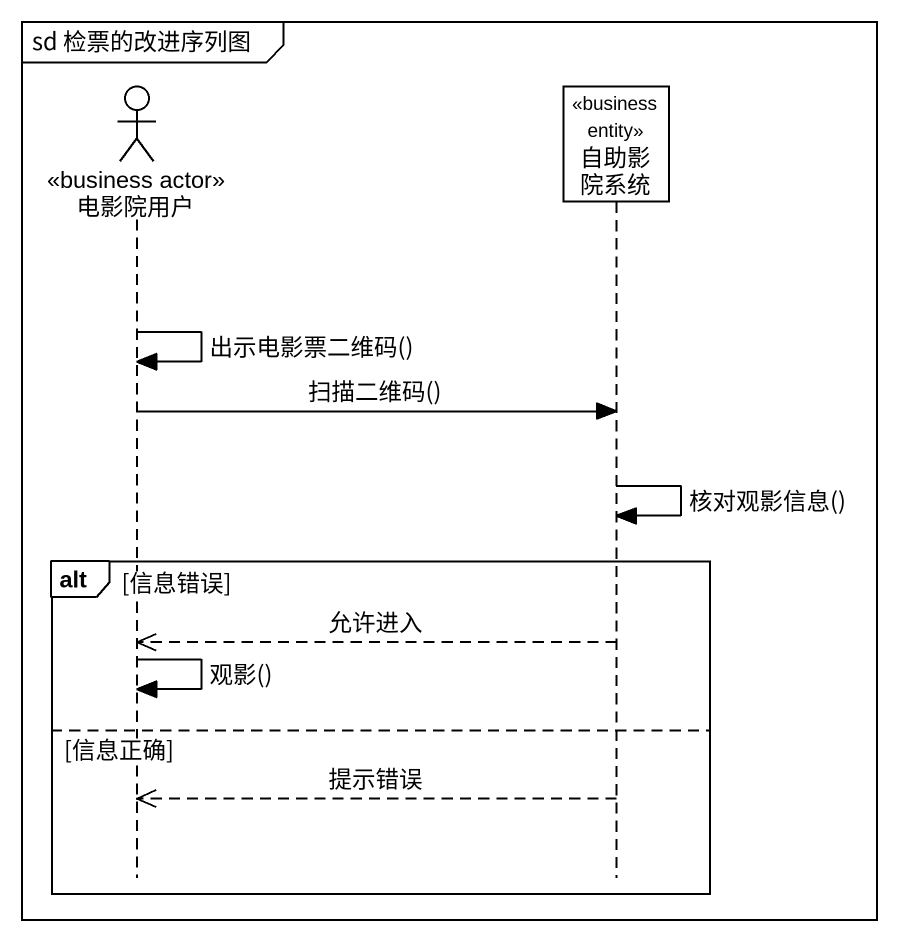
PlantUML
@startuml
mainframe sd 检票的改进序列图
hide footbox
actor 电影院用户 <<business actor>>
participant 自助影院系统 <<business entity>>

电影院用户 -> 电影院用户 : 出示电影票二维码()
电影院用户 -> 自助影院系统 : 扫描二维码()
自助影院系统 -> 自助影院系统 : 核对观影信息()
alt 信息错误
  自助影院系统 -->> 电影院用户 : 允许进入
  电影院用户 -> 电影院用户 : 观影()
else 信息正确
  自助影院系统 -->> 电影院用户 : 提示错误
end
@enduml
